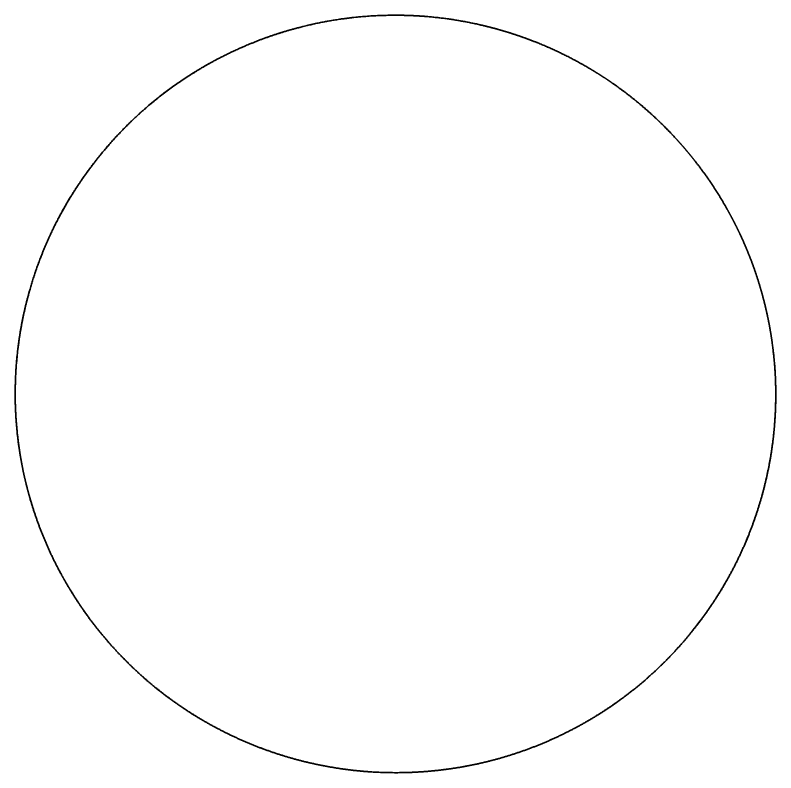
# Model space of a CAD drawing. Header units: millimetres. Extents: x 0 to 2809, y -1128 to 717.
# Drawn here: x 578.6 to 615.6, y -671.44 to -634.61 of the extents above; entities that cross this region are included whole.
import ezdxf

# ---------------------------------------------------------------- set-up
doc = ezdxf.new("R2010")
doc.units = ezdxf.units.MM
doc.layers.add('Blocks', color=7, linetype='Continuous')
doc.layers.add('Blocks$Inner', color=7, linetype='Continuous', lineweight=25, true_color=0x007f00)
doc.layers.add('Blocks$Outline', color=7, linetype='Continuous', lineweight=35, true_color=0xff3f3f)

# ---------------------------------------------------------------- blocks, each defined once
blk = doc.blocks.new('Balcony Lounge Bench w Arm Top')
at = {"layer": 'Blocks$Inner'}
blk.add_rational_spline([(211.932, 632.673), (211.39, 632.673), (210.847, 632.649), (210.302, 632.6), (210, 632.573), (209.697, 632.539), (209.397, 632.497), (209.096, 632.455), (208.798, 632.406), (208.502, 632.35), (207.909, 632.237), (207.325, 632.096), (206.749, 631.927), (206.173, 631.757), (205.605, 631.56), (205.045, 631.334), (204.765, 631.221), (204.487, 631.1), (204.212, 630.973), (203.936, 630.845), (203.662, 630.71), (203.393, 630.569), (202.319, 630.006), (201.314, 629.345), (200.376, 628.589), (199.907, 628.21), (199.455, 627.808), (199.021, 627.381), (198.804, 627.168), (198.592, 626.948), (198.386, 626.725), (198.181, 626.502), (197.981, 626.274), (197.788, 626.042), (197.014, 625.115), (196.336, 624.12), (195.755, 623.056), (195.464, 622.524), (195.197, 621.972), (194.96, 621.414), (194.723, 620.855), (194.514, 620.288), (194.334, 619.713), (193.973, 618.563), (193.724, 617.381), (193.591, 616.166)], [1.00000000051, 1.00000000051, 1.00000000051, 1.00000000051, 1.00000000051, 1.00000000051, 1.00000000051, 1.00000000051, 1.00000000051, 1.00000000051, 1.00000000051, 1.00000000051, 1.00000000051, 1.00000000051, 1.00000000051, 1.00000000051, 1.00000000051, 1.00000000051, 1.00000000051, 1.00000000051, 1.00000000051, 1.00000000051, 1.00000000051, 1.00000000051, 1.00000000051, 1.00000000051, 1.00000000051, 1.00000000051, 1.00000000051, 1.00000000051, 1.00000000051, 1.00000000051, 1.00000000051, 1.00000000051, 1.00000000051, 1.00000000051, 1.00000000051, 1.00000000051, 1.00000000051, 1.00000000051, 1.00000000051, 1.00000000051, 1.00000000051, 1.00000000034, 1.00000000017, 1], degree=3, knots=[304.902351, 304.902351, 304.902351, 304.902351, 307.289279, 307.289279, 307.289279, 308.624375, 308.624375, 308.624375, 309.952775, 309.952775, 309.952775, 312.594983, 312.594983, 312.594983, 315.237945, 315.237945, 315.237945, 316.5673, 316.5673, 316.5673, 317.902261, 317.902261, 317.902261, 323.198072, 323.198072, 323.198072, 325.852733, 325.852733, 325.852733, 327.187262, 327.187262, 327.187262, 328.513808, 328.513808, 328.513808, 333.806045, 333.806045, 333.806045, 336.472222, 336.472222, 336.472222, 339.119462, 339.119462, 339.119462, 344.424455, 344.424455, 344.424455, 344.424455], dxfattribs=at)
for points, knots in [([(230.203, 612.182), (230.269, 612.789), (230.305, 613.397), (230.311, 614.007), (230.317, 614.616), (230.293, 615.224), (230.24, 615.83), (230.133, 617.038), (229.91, 618.224), (229.572, 619.387), (229.402, 619.97), (229.202, 620.55), (228.976, 621.113), (228.75, 621.674), (228.498, 622.223), (228.22, 622.759), (227.941, 623.293), (227.638, 623.813), (227.309, 624.318), (226.978, 624.826), (226.622, 625.318), (226.244, 625.79), (225.487, 626.734), (224.646, 627.595), (223.721, 628.372), (223.259, 628.76), (222.78, 629.124), (222.284, 629.464), (222.034, 629.635), (221.779, 629.801), (221.521, 629.96), (221.263, 630.118), (221.002, 630.27), (220.737, 630.415), (219.682, 630.994), (218.58, 631.464), (217.433, 631.826), (217.146, 631.916), (216.857, 632), (216.566, 632.076), (216.273, 632.153), (215.977, 632.222), (215.682, 632.284), (215.092, 632.408), (214.499, 632.502), (213.9, 632.566), (213.246, 632.637), (212.59, 632.673), (211.932, 632.673)], [273.782986, 273.782986, 273.782986, 273.782986, 275.612954, 275.612954, 275.612954, 277.439114, 277.439114, 277.439114, 281.071996, 281.071996, 281.071996, 282.90192, 282.90192, 282.90192, 284.717848, 284.717848, 284.717848, 286.529762, 286.529762, 286.529762, 288.355081, 288.355081, 288.355081, 291.993199, 291.993199, 291.993199, 293.810003, 293.810003, 293.810003, 294.725408, 294.725408, 294.725408, 295.638046, 295.638046, 295.638046, 299.267578, 299.267578, 299.267578, 300.177964, 300.177964, 300.177964, 301.09352, 301.09352, 301.09352, 302.913039, 302.913039, 302.913039, 304.902351, 304.902351, 304.902351, 304.902351]), ([(193.482, 614.131), (193.483, 612.952), (193.596, 611.786), (193.93, 610.057), (194.069, 609.483), (194.398, 608.362), (194.588, 607.812), (195.234, 606.195), (195.766, 605.156), (197.032, 603.176), (197.749, 602.26), (198.946, 600.997), (199.365, 600.595), (200.244, 599.827), (200.706, 599.46), (202.128, 598.439), (203.13, 597.856), (204.71, 597.125), (205.25, 596.906), (206.356, 596.517), (206.917, 596.35), (208.608, 595.931), (209.753, 595.76), (211.239, 595.681), (211.564, 595.673), (211.89, 595.673)], [217.619374, 217.619374, 217.619374, 217.619374, 221.127857, 221.127857, 222.882099, 222.882099, 224.636341, 224.636341, 228.144824, 228.144824, 231.653307, 231.653307, 233.407549, 233.407549, 235.16179, 235.16179, 238.670273, 238.670273, 240.424515, 240.424515, 242.178757, 242.178757, 245.68724, 245.68724, 246.661792, 246.661792, 246.661792, 246.661792]), ([(211.89, 595.673), (212.129, 595.673), (212.37, 595.677), (212.61, 595.687), (212.91, 595.699), (213.211, 595.718), (213.511, 595.745), (214.709, 595.851), (215.885, 596.073), (217.04, 596.412), (217.33, 596.497), (217.618, 596.589), (217.903, 596.688), (218.189, 596.787), (218.474, 596.894), (218.754, 597.008), (219.313, 597.233), (219.859, 597.486), (220.393, 597.765), (221.463, 598.325), (222.469, 598.985), (223.411, 599.744), (223.883, 600.124), (224.336, 600.528), (224.768, 600.953), (225.198, 601.375), (225.606, 601.817), (225.992, 602.28), (226.38, 602.743), (226.744, 603.225), (227.084, 603.724), (227.426, 604.225), (227.747, 604.749), (228.038, 605.282), (228.618, 606.345), (229.091, 607.455), (229.455, 608.611), (229.637, 609.192), (229.791, 609.781), (229.916, 610.376), (230.042, 610.974), (230.137, 611.576), (230.203, 612.182)], [246.661792, 246.661792, 246.661792, 246.661792, 247.387831, 247.387831, 247.387831, 248.298214, 248.298214, 248.298214, 251.927701, 251.927701, 251.927701, 252.840322, 252.840322, 252.840322, 253.755727, 253.755727, 253.755727, 255.572538, 255.572538, 255.572538, 259.210671, 259.210671, 259.210671, 261.036024, 261.036024, 261.036024, 262.847975, 262.847975, 262.847975, 264.663937, 264.663937, 264.663937, 266.493896, 266.493896, 266.493896, 270.126839, 270.126839, 270.126839, 271.953012, 271.953012, 271.953012, 273.782986, 273.782986, 273.782986, 273.782986])]:
    blk.add_open_spline(points, degree=3, knots=knots, dxfattribs=at)
blk.add_open_spline([(193.591, 616.166), (193.517, 615.485), (193.481, 614.807), (193.482, 614.131)], degree=3, dxfattribs=at)
at = {"layer": 'Blocks$Outline'}
blk.add_rational_spline([(193.482, 614.131), (193.481, 614.807), (193.517, 615.485), (193.591, 616.166), (193.724, 617.381), (193.973, 618.563), (194.334, 619.713), (194.514, 620.288), (194.723, 620.855), (194.96, 621.414), (195.197, 621.972), (195.464, 622.524), (195.755, 623.056), (196.336, 624.12), (197.014, 625.115), (197.788, 626.042), (197.981, 626.274), (198.181, 626.502), (198.386, 626.725), (198.592, 626.948), (198.804, 627.168), (199.021, 627.381), (199.455, 627.808), (199.907, 628.21), (200.376, 628.589), (201.314, 629.345), (202.319, 630.006), (203.393, 630.569), (203.662, 630.71), (203.936, 630.845), (204.212, 630.973), (204.487, 631.1), (204.765, 631.221), (205.045, 631.334), (205.605, 631.56), (206.173, 631.757), (206.749, 631.927), (207.325, 632.096), (207.909, 632.237), (208.502, 632.35), (208.798, 632.406), (209.096, 632.455), (209.397, 632.497), (209.697, 632.539), (210, 632.573), (210.302, 632.6), (210.847, 632.649), (211.39, 632.673), (211.932, 632.673), (212.59, 632.673), (213.246, 632.637), (213.9, 632.566), (214.499, 632.502), (215.092, 632.408), (215.682, 632.284), (215.977, 632.222), (216.273, 632.153), (216.566, 632.076), (216.857, 632), (217.146, 631.916), (217.433, 631.826), (218.58, 631.464), (219.682, 630.994), (220.737, 630.415), (221.002, 630.27), (221.263, 630.118), (221.521, 629.96), (221.779, 629.801), (222.034, 629.635), (222.284, 629.464), (222.78, 629.124), (223.259, 628.76), (223.721, 628.372), (224.646, 627.595), (225.487, 626.734), (226.244, 625.79), (226.622, 625.318), (226.978, 624.826), (227.309, 624.318), (227.638, 623.813), (227.941, 623.293), (228.22, 622.759), (228.498, 622.223), (228.75, 621.674), (228.976, 621.113), (229.202, 620.55), (229.402, 619.97), (229.572, 619.387), (229.91, 618.224), (230.133, 617.038), (230.24, 615.83), (230.293, 615.224), (230.317, 614.616), (230.311, 614.007), (230.305, 613.397), (230.269, 612.789), (230.203, 612.182), (230.137, 611.576), (230.042, 610.974), (229.916, 610.376), (229.791, 609.781), (229.637, 609.192), (229.455, 608.611), (229.091, 607.455), (228.618, 606.345), (228.038, 605.282), (227.747, 604.749), (227.426, 604.225), (227.084, 603.724), (226.744, 603.225), (226.38, 602.743), (225.992, 602.28), (225.606, 601.817), (225.198, 601.375), (224.768, 600.953), (224.336, 600.528), (223.883, 600.124), (223.411, 599.744), (222.469, 598.985), (221.463, 598.325), (220.393, 597.765), (219.859, 597.486), (219.313, 597.233), (218.754, 597.008), (218.474, 596.894), (218.189, 596.787), (217.903, 596.688), (217.618, 596.589), (217.33, 596.497), (217.04, 596.412), (215.885, 596.073), (214.709, 595.851), (213.511, 595.745), (213.211, 595.718), (212.91, 595.699), (212.61, 595.687), (212.37, 595.677), (212.129, 595.673), (211.89, 595.673), (211.564, 595.673), (211.239, 595.681), (209.753, 595.76), (208.608, 595.931), (206.917, 596.35), (206.356, 596.517), (205.25, 596.906), (204.71, 597.125), (203.13, 597.856), (202.128, 598.439), (200.706, 599.46), (200.244, 599.827), (199.365, 600.595), (198.946, 600.997), (197.749, 602.26), (197.032, 603.176), (195.766, 605.156), (195.234, 606.195), (194.588, 607.812), (194.398, 608.362), (194.069, 609.483), (193.93, 610.057), (193.596, 611.786), (193.483, 612.952), (193.482, 614.131)], [1, 1, 1, 1, 1.00000000017, 1.00000000034, 1.00000000051, 1.00000000051, 1.00000000051, 1.00000000051, 1.00000000051, 1.00000000051, 1.00000000051, 1.00000000051, 1.00000000051, 1.00000000051, 1.00000000051, 1.00000000051, 1.00000000051, 1.00000000051, 1.00000000051, 1.00000000051, 1.00000000051, 1.00000000051, 1.00000000051, 1.00000000051, 1.00000000051, 1.00000000051, 1.00000000051, 1.00000000051, 1.00000000051, 1.00000000051, 1.00000000051, 1.00000000051, 1.00000000051, 1.00000000051, 1.00000000051, 1.00000000051, 1.00000000051, 1.00000000051, 1.00000000051, 1.00000000051, 1.00000000051, 1.00000000051, 1.00000000051, 1.00000000051, 1.00000000051, 1.00000000051, 1.00000000051, 1.00000000051, 1.00000000051, 1.00000000051, 1.00000000051, 1.00000000051, 1.00000000051, 1.00000000051, 1.00000000051, 1.00000000051, 1.00000000051, 1.00000000051, 1.00000000051, 1.00000000051, 1.00000000051, 1.00000000051, 1.00000000051, 1.00000000051, 1.00000000051, 1.00000000051, 1.00000000051, 1.00000000051, 1.00000000051, 1.00000000051, 1.00000000051, 1.00000000051, 1.00000000051, 1.00000000051, 1.00000000051, 1.00000000051, 1.00000000051, 1.00000000051, 1.00000000051, 1.00000000051, 1.00000000051, 1.00000000051, 1.00000000051, 1.00000000051, 1.00000000051, 1.00000000051, 1.00000000051, 1.00000000051, 1.00000000051, 1.00000000051, 1.00000000051, 1.00000000051, 1.00000000051, 1.00000000051, 1.00000000051, 1.00000000051, 1.00000000051, 1.00000000051, 1.00000000051, 1.00000000051, 1.00000000051, 1.00000000051, 1.00000000051, 1.00000000051, 1.00000000051, 1.00000000051, 1.00000000051, 1.00000000051, 1.00000000051, 1.00000000051, 1.00000000051, 1.00000000051, 1.00000000051, 1.00000000051, 1.00000000051, 1.00000000051, 1.00000000051, 1.00000000051, 1.00000000051, 1.00000000051, 1.00000000051, 1.00000000051, 1.00000000051, 1.00000000051, 1.00000000051, 1.00000000051, 1.00000000051, 1.00000000051, 1.00000000051, 1.00000000051, 1.00000000051, 1.00000000051, 1.00000000051, 1.00000000051, 1.00000000051, 1.00000000051, 1.00000000051, 1.00000000051, 1.00000000051, 1.00000000051, 1.00000000051, 1.00000000051, 1.00000000051, 1.00000000051, 1.00000000051, 1.00000000051, 1.00000000051, 1.00000000051, 1.00000000051, 1.00000000051, 1.00000000051, 1.00000000051, 1.00000000051, 1.00000000051, 1.00000000051, 1.00000000051, 1.00000000051, 1.00000000051, 1.00000000051, 1.00000000051, 1.00000000051, 1.00000000051], degree=3, knots=[-347.395931, -347.395931, -347.395931, -347.395931, -344.424455, -344.424455, -344.424455, -339.119462, -339.119462, -339.119462, -336.472222, -336.472222, -336.472222, -333.806045, -333.806045, -333.806045, -328.513808, -328.513808, -328.513808, -327.187262, -327.187262, -327.187262, -325.852733, -325.852733, -325.852733, -323.198072, -323.198072, -323.198072, -317.902261, -317.902261, -317.902261, -316.5673, -316.5673, -316.5673, -315.237945, -315.237945, -315.237945, -312.594983, -312.594983, -312.594983, -309.952775, -309.952775, -309.952775, -308.624375, -308.624375, -308.624375, -307.289279, -307.289279, -307.289279, -304.902351, -304.902351, -304.902351, -302.913039, -302.913039, -302.913039, -301.09352, -301.09352, -301.09352, -300.177964, -300.177964, -300.177964, -299.267578, -299.267578, -299.267578, -295.638046, -295.638046, -295.638046, -294.725408, -294.725408, -294.725408, -293.810003, -293.810003, -293.810003, -291.993199, -291.993199, -291.993199, -288.355081, -288.355081, -288.355081, -286.529762, -286.529762, -286.529762, -284.717848, -284.717848, -284.717848, -282.90192, -282.90192, -282.90192, -281.071996, -281.071996, -281.071996, -277.439114, -277.439114, -277.439114, -275.612954, -275.612954, -275.612954, -273.782986, -273.782986, -273.782986, -271.953012, -271.953012, -271.953012, -270.126839, -270.126839, -270.126839, -266.493896, -266.493896, -266.493896, -264.663937, -264.663937, -264.663937, -262.847975, -262.847975, -262.847975, -261.036024, -261.036024, -261.036024, -259.210671, -259.210671, -259.210671, -255.572538, -255.572538, -255.572538, -253.755727, -253.755727, -253.755727, -252.840322, -252.840322, -252.840322, -251.927701, -251.927701, -251.927701, -248.298214, -248.298214, -248.298214, -247.387831, -247.387831, -247.387831, -246.661792, -246.661792, -246.661792, -245.68724, -245.68724, -242.178757, -242.178757, -240.424515, -240.424515, -238.670273, -238.670273, -235.16179, -235.16179, -233.407549, -233.407549, -231.653307, -231.653307, -228.144824, -228.144824, -224.636341, -224.636341, -222.882099, -222.882099, -221.127857, -221.127857, -217.619374, -217.619374, -217.619374, -217.619374], dxfattribs=at)

msp = doc.modelspace()

# ---------------------------------------------------------------- block references
at = {"layer": 'Blocks', "rotation": 270.0000000000016}
msp.add_blockref('Balcony Lounge Bench w Arm Top', (-17.069, -441.128), dxfattribs=at)

doc.saveas('drawing.dxf')
